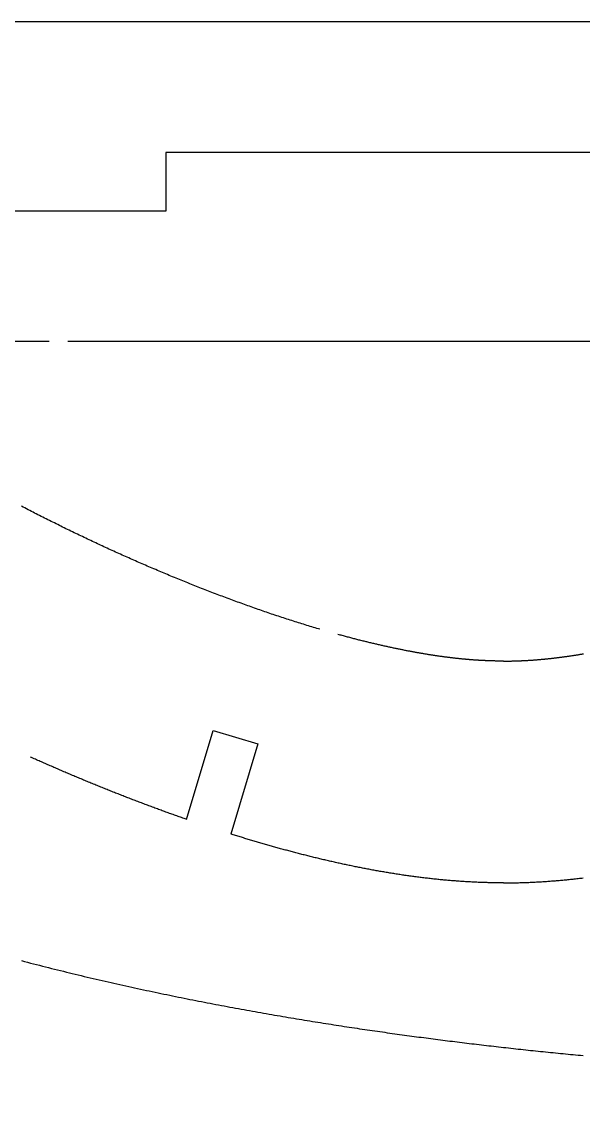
# Model space of a CAD drawing. Extents: x -234 to 666, y 203 to 303.
# Drawn here: x -57.3 to -27.3, y 244.8 to 303.5 of the extents above; entities that cross this region are included whole.
import ezdxf

# ---------------------------------------------------------------- set-up
doc = ezdxf.new("R2010")
doc.units = 0
doc.layers.get('0').update_dxf_attribs({"linetype": 'CONTINUOUS'})
doc.layers.add('90X10', color=1, linetype='CONTINUOUS')

msp = doc.modelspace()

# ---------------------------------------------------------------- linework, layer by layer
for p, q in [((-49.60502, 296.50317), (-49.60502, 293.35887)), ((-24.24548, 296.50317), (-49.60502, 296.50317)), ((-49.60502, 293.35887), (-68.1519, 293.35887)), ((-64.85099, 286.38317), (-55.85099, 286.38317)), ((-54.85099, 286.38317), (1.00049, 286.38317)), ((-48.50368, 260.77654), (-47.08136, 265.5312)), ((-47.08136, 265.5312), (-44.68361, 264.81603)), ((-44.68361, 264.81603), (-46.12766, 259.98872))]:
    msp.add_line(p, q)
for points in [[(-41.3569, 270.954, 0), (-41.4448, 270.98, 0), (-41.5329, 271.006, 0), (-41.621, 271.033, 0), (-41.7093, 271.059, 0), (-41.7977, 271.086, 0), (-41.8862, 271.113, 0), (-41.9748, 271.14, 0), (-42.0635, 271.167, 0), (-42.1523, 271.194, 0), (-42.2412, 271.222, 0), (-42.3302, 271.249, 0), (-42.4193, 271.277, 0), (-42.5086, 271.305, 0), (-42.5979, 271.333, 0), (-42.6873, 271.362, 0), (-42.7767, 271.39, 0), (-42.8663, 271.419, 0), (-42.956, 271.448, 0), (-43.0457, 271.477, 0), (-43.1356, 271.506, 0), (-43.2255, 271.535, 0), (-43.3155, 271.565, 0), (-43.4055, 271.594, 0), (-43.4957, 271.624, 0), (-43.5859, 271.654, 0), (-43.6762, 271.684, 0), (-43.7666, 271.714, 0), (-43.857, 271.745, 0), (-43.9475, 271.775, 0), (-44.0381, 271.806, 0), (-44.1287, 271.837, 0), (-44.2194, 271.868, 0), (-44.3101, 271.899, 0), (-44.4009, 271.93, 0), (-44.4918, 271.962, 0), (-44.5827, 271.993, 0), (-44.6737, 272.025, 0), (-44.7647, 272.057, 0), (-44.8557, 272.089, 0), (-44.9468, 272.121, 0), (-45.038, 272.153, 0), (-45.1292, 272.186, 0), (-45.2204, 272.218, 0), (-45.3117, 272.251, 0), (-45.403, 272.284, 0), (-45.4943, 272.317, 0), (-45.5857, 272.35, 0), (-45.6771, 272.383, 0), (-45.7685, 272.416, 0), (-45.8599, 272.45, 0), (-45.9514, 272.483, 0), (-46.0429, 272.517, 0), (-46.1344, 272.551, 0), (-46.226, 272.585, 0), (-46.3175, 272.619, 0), (-46.4091, 272.653, 0), (-46.5007, 272.688, 0), (-46.5923, 272.722, 0), (-46.6839, 272.757, 0), (-46.7755, 272.791, 0), (-46.8671, 272.826, 0), (-46.9588, 272.861, 0), (-47.0504, 272.896, 0), (-47.142, 272.931, 0), (-47.2337, 272.967, 0), (-47.3253, 273.002, 0), (-47.4169, 273.038, 0), (-47.5085, 273.073, 0), (-47.6001, 273.109, 0), (-47.6917, 273.145, 0), (-47.7833, 273.181, 0), (-47.8748, 273.217, 0), (-47.9664, 273.253, 0), (-48.0579, 273.289, 0), (-48.1494, 273.326, 0), (-48.2409, 273.362, 0), (-48.3323, 273.399, 0), (-48.4238, 273.436, 0), (-48.5152, 273.472, 0), (-48.6065, 273.509, 0), (-48.6979, 273.546, 0), (-48.7892, 273.583, 0), (-48.8804, 273.62, 0), (-48.9717, 273.658, 0), (-49.0629, 273.695, 0), (-49.154, 273.733, 0), (-49.2451, 273.77, 0), (-49.3362, 273.808, 0), (-49.4272, 273.846, 0), (-49.5182, 273.883, 0), (-49.6091, 273.921, 0), (-49.6999, 273.959, 0), (-49.7907, 273.997, 0), (-49.8815, 274.036, 0), (-49.9722, 274.074, 0), (-50.0628, 274.112, 0), (-50.1534, 274.151, 0), (-50.2439, 274.189, 0), (-50.3343, 274.228, 0), (-50.4247, 274.266, 0), (-50.515, 274.305, 0), (-50.6052, 274.344, 0), (-50.6954, 274.383, 0), (-50.7854, 274.422, 0), (-50.8754, 274.461, 0), (-50.9654, 274.5, 0), (-51.0552, 274.539, 0), (-51.145, 274.578, 0), (-51.2346, 274.618, 0), (-51.3242, 274.657, 0), (-51.4137, 274.696, 0), (-51.5031, 274.736, 0), (-51.5924, 274.776, 0), (-51.6816, 274.815, 0), (-51.7708, 274.855, 0), (-51.8598, 274.895, 0), (-51.9487, 274.935, 0), (-52.0375, 274.975, 0), (-52.1262, 275.015, 0), (-52.2149, 275.055, 0), (-52.3034, 275.095, 0), (-52.3918, 275.135, 0), (-52.48, 275.175, 0), (-52.5683, 275.215, 0), (-52.6567, 275.256, 0), (-52.745, 275.296, 0), (-52.8334, 275.337, 0), (-52.9218, 275.378, 0), (-53.0102, 275.419, 0), (-53.0986, 275.46, 0), (-53.187, 275.501, 0), (-53.2754, 275.542, 0), (-53.3639, 275.583, 0), (-53.4524, 275.625, 0), (-53.5408, 275.666, 0), (-53.6293, 275.708, 0), (-53.7178, 275.749, 0), (-53.8063, 275.791, 0), (-53.8948, 275.833, 0), (-53.9833, 275.875, 0), (-54.0718, 275.918, 0), (-54.1603, 275.96, 0), (-54.2488, 276.002, 0), (-54.3373, 276.045, 0), (-54.4258, 276.087, 0), (-54.5143, 276.13, 0), (-54.6028, 276.173, 0), (-54.6912, 276.216, 0), (-54.7797, 276.259, 0), (-54.8681, 276.302, 0), (-54.9566, 276.345, 0), (-55.045, 276.388, 0), (-55.1334, 276.431, 0), (-55.2218, 276.475, 0), (-55.3101, 276.518, 0), (-55.3985, 276.562, 0), (-55.4868, 276.606, 0), (-55.5751, 276.65, 0), (-55.6633, 276.694, 0), (-55.7516, 276.738, 0), (-55.8398, 276.782, 0), (-55.928, 276.826, 0), (-56.0162, 276.87, 0), (-56.1043, 276.915, 0), (-56.1924, 276.959, 0), (-56.2804, 277.004, 0), (-56.3685, 277.048, 0), (-56.4564, 277.093, 0), (-56.5444, 277.138, 0), (-56.6323, 277.183, 0), (-56.7201, 277.228, 0), (-56.808, 277.273, 0), (-56.8957, 277.318, 0), (-56.9835, 277.363, 0), (-57.0711, 277.409, 0), (-57.1588, 277.454, 0), (-57.2464, 277.5, 0), (-57.3339, 277.545, 0)], [(-31.5359, 269.253, 0), (-31.5606, 269.253, 0), (-31.5855, 269.253, 0), (-31.6104, 269.253, 0), (-31.6355, 269.253, 0), (-31.6606, 269.253, 0), (-31.6859, 269.253, 0), (-31.7113, 269.253, 0), (-31.7367, 269.254, 0), (-31.7623, 269.254, 0), (-31.788, 269.254, 0), (-31.8138, 269.254, 0), (-31.8397, 269.255, 0), (-31.8657, 269.255, 0), (-31.8918, 269.256, 0), (-31.9181, 269.256, 0), (-31.9444, 269.257, 0), (-31.9709, 269.257, 0), (-31.9974, 269.258, 0), (-32.0241, 269.258, 0), (-32.0509, 269.259, 0), (-32.0778, 269.26, 0), (-32.1048, 269.26, 0), (-32.1319, 269.261, 0), (-32.1591, 269.262, 0), (-32.1865, 269.263, 0), (-32.214, 269.264, 0), (-32.2415, 269.264, 0), (-32.2692, 269.265, 0), (-32.297, 269.266, 0), (-32.325, 269.267, 0), (-32.353, 269.268, 0), (-32.3812, 269.269, 0), (-32.4094, 269.271, 0), (-32.4378, 269.272, 0), (-32.4663, 269.273, 0), (-32.495, 269.274, 0), (-32.5237, 269.276, 0), (-32.5526, 269.277, 0), (-32.5815, 269.278, 0), (-32.6106, 269.28, 0), (-32.6399, 269.281, 0), (-32.6692, 269.283, 0), (-32.6987, 269.284, 0), (-32.7283, 269.286, 0), (-32.758, 269.288, 0), (-32.7878, 269.289, 0), (-32.8178, 269.291, 0), (-32.8479, 269.293, 0), (-32.8781, 269.295, 0), (-32.9084, 269.297, 0), (-32.9388, 269.299, 0), (-32.9694, 269.301, 0), (-33.0001, 269.303, 0), (-33.0309, 269.305, 0), (-33.0619, 269.307, 0), (-33.093, 269.309, 0), (-33.1242, 269.311, 0), (-33.1555, 269.314, 0), (-33.187, 269.316, 0), (-33.2186, 269.318, 0), (-33.2503, 269.321, 0), (-33.2822, 269.323, 0), (-33.3141, 269.326, 0), (-33.3463, 269.328, 0), (-33.3785, 269.331, 0), (-33.4109, 269.334, 0), (-33.4434, 269.337, 0), (-33.476, 269.339, 0), (-33.5088, 269.342, 0), (-33.5417, 269.345, 0), (-33.5747, 269.348, 0), (-33.6079, 269.351, 0), (-33.6412, 269.354, 0), (-33.6746, 269.358, 0), (-33.7082, 269.361, 0), (-33.7419, 269.364, 0), (-33.7758, 269.367, 0), (-33.8097, 269.371, 0), (-33.8438, 269.374, 0), (-33.8781, 269.378, 0), (-33.9125, 269.381, 0), (-33.947, 269.385, 0), (-33.9817, 269.389, 0), (-34.0165, 269.392, 0), (-34.0514, 269.396, 0), (-34.0865, 269.4, 0), (-34.1217, 269.404, 0), (-34.1571, 269.408, 0), (-34.1926, 269.412, 0), (-34.2283, 269.416, 0), (-34.264, 269.42, 0), (-34.3, 269.424, 0), (-34.336, 269.429, 0), (-34.3723, 269.433, 0), (-34.4086, 269.438, 0), (-34.4451, 269.442, 0), (-34.4818, 269.447, 0), (-34.5186, 269.451, 0), (-34.5555, 269.456, 0), (-34.5926, 269.461, 0), (-34.6298, 269.466, 0), (-34.6672, 269.471, 0), (-34.7047, 269.476, 0), (-34.7424, 269.481, 0), (-34.7802, 269.486, 0), (-34.8181, 269.491, 0), (-34.8563, 269.496, 0), (-34.8945, 269.501, 0), (-34.9329, 269.507, 0), (-34.9715, 269.512, 0), (-35.0102, 269.518, 0), (-35.0491, 269.523, 0), (-35.0881, 269.529, 0), (-35.1272, 269.535, 0), (-35.1666, 269.541, 0), (-35.206, 269.547, 0), (-35.2456, 269.553, 0), (-35.2854, 269.559, 0), (-35.3253, 269.565, 0), (-35.3654, 269.571, 0), (-35.4057, 269.577, 0), (-35.446, 269.583, 0), (-35.4866, 269.59, 0), (-35.5273, 269.596, 0), (-35.5681, 269.603, 0), (-35.6092, 269.61, 0), (-35.6503, 269.616, 0), (-35.6917, 269.623, 0), (-35.7331, 269.63, 0), (-35.7748, 269.637, 0), (-35.8166, 269.644, 0), (-35.8585, 269.651, 0), (-35.9007, 269.658, 0), (-35.9429, 269.666, 0), (-35.9854, 269.673, 0), (-36.028, 269.68, 0), (-36.0708, 269.688, 0), (-36.1137, 269.695, 0), (-36.1568, 269.703, 0), (-36.2, 269.711, 0), (-36.2434, 269.719, 0), (-36.287, 269.727, 0), (-36.3307, 269.735, 0), (-36.3746, 269.743, 0), (-36.4187, 269.751, 0), (-36.4629, 269.759, 0), (-36.5073, 269.768, 0), (-36.5519, 269.776, 0), (-36.5966, 269.784, 0), (-36.6415, 269.793, 0), (-36.6866, 269.802, 0), (-36.7318, 269.811, 0), (-36.7772, 269.819, 0), (-36.8228, 269.828, 0), (-36.8685, 269.837, 0), (-36.9144, 269.847, 0), (-36.9605, 269.856, 0), (-37.0068, 269.865, 0), (-37.0532, 269.874, 0), (-37.0998, 269.884, 0), (-37.1465, 269.894, 0), (-37.1934, 269.903, 0), (-37.2405, 269.913, 0), (-37.2878, 269.923, 0), (-37.3353, 269.933, 0), (-37.3829, 269.943, 0), (-37.4307, 269.953, 0), (-37.4787, 269.963, 0), (-37.5268, 269.973, 0), (-37.5751, 269.984, 0), (-37.6236, 269.994, 0), (-37.6723, 270.005, 0), (-37.7211, 270.016, 0), (-37.7702, 270.026, 0), (-37.8194, 270.037, 0), (-37.8687, 270.048, 0), (-37.9183, 270.059, 0), (-37.968, 270.071, 0), (-38.018, 270.082, 0), (-38.068, 270.093, 0), (-38.1183, 270.105, 0), (-38.1688, 270.116, 0), (-38.2194, 270.128, 0), (-38.2702, 270.14, 0), (-38.3212, 270.151, 0), (-38.3724, 270.163, 0), (-38.4238, 270.175, 0), (-38.4753, 270.188, 0), (-38.527, 270.2, 0), (-38.579, 270.212, 0), (-38.6311, 270.225, 0), (-38.6833, 270.237, 0), (-38.7358, 270.25, 0), (-38.7885, 270.263, 0), (-38.8413, 270.276, 0), (-38.8943, 270.289, 0), (-38.9475, 270.302, 0), (-39.0009, 270.315, 0), (-39.0545, 270.328, 0), (-39.1082, 270.342, 0), (-39.1622, 270.355, 0), (-39.2163, 270.369, 0), (-39.2706, 270.382, 0), (-39.3251, 270.396, 0), (-39.3798, 270.41, 0), (-39.4346, 270.424, 0), (-39.4896, 270.438, 0), (-39.5448, 270.453, 0), (-39.6002, 270.467, 0), (-39.6558, 270.482, 0), (-39.7116, 270.496, 0), (-39.7675, 270.511, 0), (-39.8237, 270.526, 0), (-39.88, 270.541, 0), (-39.9365, 270.556, 0), (-39.9932, 270.571, 0), (-40.0501, 270.586, 0), (-40.1071, 270.601, 0), (-40.1644, 270.617, 0), (-40.2218, 270.633, 0), (-40.2794, 270.648, 0), (-40.3372, 270.664, 0), (-40.3952, 270.68, 0)], [(-31.5359, 269.253, 0), (-31.5112, 269.253, 0), (-31.4863, 269.253, 0), (-31.4614, 269.253, 0), (-31.4363, 269.253, 0), (-31.4112, 269.253, 0), (-31.3859, 269.253, 0), (-31.3605, 269.253, 0), (-31.3351, 269.254, 0), (-31.3095, 269.254, 0), (-31.2838, 269.254, 0), (-31.258, 269.254, 0), (-31.2321, 269.255, 0), (-31.2061, 269.255, 0), (-31.18, 269.256, 0), (-31.1537, 269.256, 0), (-31.1274, 269.257, 0), (-31.1009, 269.257, 0), (-31.0744, 269.258, 0), (-31.0477, 269.258, 0), (-31.0209, 269.259, 0), (-30.994, 269.26, 0), (-30.967, 269.26, 0), (-30.9399, 269.261, 0), (-30.9127, 269.262, 0), (-30.8853, 269.263, 0), (-30.8579, 269.264, 0), (-30.8303, 269.264, 0), (-30.8026, 269.265, 0), (-30.7748, 269.266, 0), (-30.7469, 269.267, 0), (-30.7188, 269.268, 0), (-30.6907, 269.269, 0), (-30.6624, 269.271, 0), (-30.634, 269.272, 0), (-30.6055, 269.273, 0), (-30.5769, 269.274, 0), (-30.5481, 269.276, 0), (-30.5193, 269.277, 0), (-30.4903, 269.278, 0), (-30.4612, 269.28, 0), (-30.4319, 269.281, 0), (-30.4026, 269.283, 0), (-30.3731, 269.284, 0), (-30.3435, 269.286, 0), (-30.3138, 269.288, 0), (-30.284, 269.289, 0), (-30.254, 269.291, 0), (-30.224, 269.293, 0), (-30.1938, 269.295, 0), (-30.1634, 269.297, 0), (-30.133, 269.299, 0), (-30.1024, 269.301, 0), (-30.0717, 269.303, 0), (-30.0409, 269.305, 0), (-30.0099, 269.307, 0), (-29.9788, 269.309, 0), (-29.9476, 269.311, 0), (-29.9163, 269.314, 0), (-29.8848, 269.316, 0), (-29.8532, 269.318, 0), (-29.8215, 269.321, 0), (-29.7897, 269.323, 0), (-29.7577, 269.326, 0), (-29.7256, 269.328, 0), (-29.6933, 269.331, 0), (-29.6609, 269.334, 0), (-29.6284, 269.337, 0), (-29.5958, 269.339, 0), (-29.563, 269.342, 0), (-29.5301, 269.345, 0), (-29.4971, 269.348, 0), (-29.4639, 269.351, 0), (-29.4306, 269.354, 0), (-29.3972, 269.358, 0), (-29.3636, 269.361, 0), (-29.3299, 269.364, 0), (-29.2961, 269.367, 0), (-29.2621, 269.371, 0), (-29.228, 269.374, 0), (-29.1937, 269.378, 0), (-29.1593, 269.381, 0), (-29.1248, 269.385, 0), (-29.0901, 269.389, 0), (-29.0553, 269.392, 0), (-29.0204, 269.396, 0), (-28.9853, 269.4, 0), (-28.9501, 269.404, 0), (-28.9147, 269.408, 0), (-28.8792, 269.412, 0), (-28.8436, 269.416, 0), (-28.8078, 269.42, 0), (-28.7718, 269.424, 0), (-28.7358, 269.429, 0), (-28.6996, 269.433, 0), (-28.6632, 269.438, 0), (-28.6267, 269.442, 0), (-28.59, 269.447, 0), (-28.5533, 269.451, 0), (-28.5163, 269.456, 0), (-28.4792, 269.461, 0), (-28.442, 269.466, 0), (-28.4046, 269.471, 0), (-28.3671, 269.476, 0), (-28.3294, 269.481, 0), (-28.2916, 269.486, 0), (-28.2537, 269.491, 0), (-28.2156, 269.496, 0), (-28.1773, 269.501, 0), (-28.1389, 269.507, 0), (-28.1003, 269.512, 0), (-28.0616, 269.518, 0), (-28.0228, 269.523, 0), (-27.9837, 269.529, 0), (-27.9446, 269.535, 0), (-27.9053, 269.541, 0), (-27.8658, 269.547, 0), (-27.8262, 269.553, 0), (-27.7864, 269.559, 0), (-27.7465, 269.565, 0), (-27.7064, 269.571, 0), (-27.6662, 269.577, 0), (-27.6258, 269.583, 0), (-27.5852, 269.59, 0), (-27.5445, 269.596, 0), (-27.5037, 269.603, 0), (-27.4627, 269.61, 0), (-27.4215, 269.616, 0), (-27.3802, 269.623, 0), (-27.3387, 269.63, 0), (-27.297, 269.637, 0), (-27.2552, 269.644, 0)], [(-48.5037, 260.777, 0), (-48.5684, 260.799, 0), (-48.6331, 260.822, 0), (-48.6979, 260.844, 0), (-48.7627, 260.867, 0), (-48.8275, 260.89, 0), (-48.8923, 260.913, 0), (-48.9572, 260.936, 0), (-49.0221, 260.959, 0), (-49.087, 260.982, 0), (-49.152, 261.005, 0), (-49.2169, 261.028, 0), (-49.2819, 261.051, 0), (-49.347, 261.074, 0), (-49.412, 261.098, 0), (-49.4771, 261.121, 0), (-49.5422, 261.145, 0), (-49.6073, 261.168, 0), (-49.6725, 261.192, 0), (-49.7377, 261.216, 0), (-49.8029, 261.239, 0), (-49.8681, 261.263, 0), (-49.9333, 261.287, 0), (-49.9986, 261.311, 0), (-50.0639, 261.335, 0), (-50.1292, 261.359, 0), (-50.1946, 261.383, 0), (-50.2599, 261.407, 0), (-50.3253, 261.432, 0), (-50.3907, 261.456, 0), (-50.4561, 261.48, 0), (-50.5216, 261.505, 0), (-50.587, 261.529, 0), (-50.6525, 261.554, 0), (-50.718, 261.578, 0), (-50.7836, 261.603, 0), (-50.8491, 261.628, 0), (-50.9147, 261.652, 0), (-50.9802, 261.677, 0), (-51.0458, 261.702, 0), (-51.1115, 261.727, 0), (-51.1771, 261.752, 0), (-51.2427, 261.777, 0), (-51.3084, 261.802, 0), (-51.3741, 261.828, 0), (-51.4398, 261.853, 0), (-51.5055, 261.878, 0), (-51.5713, 261.904, 0), (-51.637, 261.929, 0), (-51.7028, 261.955, 0), (-51.7686, 261.98, 0), (-51.8344, 262.006, 0), (-51.9002, 262.031, 0), (-51.966, 262.057, 0), (-52.0319, 262.083, 0), (-52.0977, 262.109, 0), (-52.1636, 262.135, 0), (-52.2295, 262.161, 0), (-52.2954, 262.187, 0), (-52.3613, 262.213, 0), (-52.4272, 262.239, 0), (-52.4931, 262.265, 0), (-52.5591, 262.291, 0), (-52.6251, 262.318, 0), (-52.691, 262.344, 0), (-52.757, 262.371, 0), (-52.823, 262.397, 0), (-52.889, 262.424, 0), (-52.955, 262.45, 0), (-53.0211, 262.477, 0), (-53.0871, 262.504, 0), (-53.1531, 262.53, 0), (-53.2192, 262.557, 0), (-53.2853, 262.584, 0), (-53.3513, 262.611, 0), (-53.4174, 262.638, 0), (-53.4835, 262.665, 0), (-53.5496, 262.692, 0), (-53.6157, 262.719, 0), (-53.6818, 262.746, 0), (-53.7479, 262.774, 0), (-53.8141, 262.801, 0), (-53.8802, 262.828, 0), (-53.9463, 262.856, 0), (-54.0125, 262.883, 0), (-54.0786, 262.911, 0), (-54.1448, 262.938, 0), (-54.2109, 262.966, 0), (-54.2771, 262.994, 0), (-54.3433, 263.022, 0), (-54.4095, 263.049, 0), (-54.4756, 263.077, 0), (-54.5418, 263.105, 0), (-54.608, 263.133, 0), (-54.6742, 263.161, 0), (-54.7404, 263.189, 0), (-54.8066, 263.217, 0), (-54.8728, 263.246, 0), (-54.939, 263.274, 0), (-55.0052, 263.302, 0), (-55.0714, 263.33, 0), (-55.1376, 263.359, 0), (-55.2038, 263.387, 0), (-55.27, 263.416, 0), (-55.3362, 263.444, 0), (-55.4025, 263.473, 0), (-55.4687, 263.502, 0), (-55.5349, 263.53, 0), (-55.6011, 263.559, 0), (-55.6673, 263.588, 0), (-55.7335, 263.617, 0), (-55.7997, 263.646, 0), (-55.8659, 263.674, 0), (-55.9321, 263.704, 0), (-55.9983, 263.733, 0), (-56.0645, 263.762, 0), (-56.1307, 263.791, 0), (-56.1969, 263.82, 0), (-56.2631, 263.849, 0), (-56.3293, 263.879, 0), (-56.3955, 263.908, 0), (-56.4616, 263.937, 0), (-56.5278, 263.967, 0), (-56.594, 263.996, 0), (-56.6601, 264.026, 0), (-56.7263, 264.055, 0), (-56.7924, 264.085, 0), (-56.8586, 264.115, 0)], [(-31.5359, 257.373, 0), (-31.6036, 257.373, 0), (-31.6713, 257.373, 0), (-31.739, 257.373, 0), (-31.8068, 257.374, 0), (-31.8745, 257.374, 0), (-31.9422, 257.375, 0), (-32.01, 257.376, 0), (-32.0777, 257.377, 0), (-32.1455, 257.379, 0), (-32.2132, 257.38, 0), (-32.281, 257.381, 0), (-32.3488, 257.383, 0), (-32.4165, 257.385, 0), (-32.4843, 257.387, 0), (-32.5521, 257.389, 0), (-32.6199, 257.391, 0), (-32.6876, 257.393, 0), (-32.7554, 257.396, 0), (-32.8232, 257.399, 0), (-32.891, 257.401, 0), (-32.9588, 257.404, 0), (-33.0265, 257.407, 0), (-33.0943, 257.41, 0), (-33.1621, 257.414, 0), (-33.2299, 257.417, 0), (-33.2976, 257.421, 0), (-33.3654, 257.424, 0), (-33.4332, 257.428, 0), (-33.501, 257.432, 0), (-33.5687, 257.436, 0), (-33.6365, 257.441, 0), (-33.7042, 257.445, 0), (-33.772, 257.449, 0), (-33.8397, 257.454, 0), (-33.9075, 257.459, 0), (-33.9752, 257.464, 0), (-34.0429, 257.469, 0), (-34.1107, 257.474, 0), (-34.1784, 257.479, 0), (-34.2461, 257.484, 0), (-34.3138, 257.49, 0), (-34.3815, 257.496, 0), (-34.4492, 257.501, 0), (-34.5168, 257.507, 0), (-34.5845, 257.513, 0), (-34.6521, 257.519, 0), (-34.7198, 257.525, 0), (-34.7874, 257.532, 0), (-34.855, 257.538, 0), (-34.9227, 257.545, 0), (-34.9903, 257.552, 0), (-35.0578, 257.558, 0), (-35.1254, 257.565, 0), (-35.193, 257.572, 0), (-35.2605, 257.58, 0), (-35.328, 257.587, 0), (-35.3956, 257.594, 0), (-35.4631, 257.602, 0), (-35.5306, 257.609, 0), (-35.598, 257.617, 0), (-35.6655, 257.625, 0), (-35.7329, 257.633, 0), (-35.8003, 257.641, 0), (-35.8678, 257.649, 0), (-35.9351, 257.658, 0), (-36.0025, 257.666, 0), (-36.0699, 257.675, 0), (-36.1372, 257.683, 0), (-36.2045, 257.692, 0), (-36.2718, 257.701, 0), (-36.3391, 257.71, 0), (-36.4063, 257.719, 0), (-36.4736, 257.728, 0), (-36.5408, 257.737, 0), (-36.608, 257.747, 0), (-36.6751, 257.756, 0), (-36.7423, 257.766, 0), (-36.8094, 257.776, 0), (-36.8765, 257.785, 0), (-36.9436, 257.795, 0), (-37.0106, 257.805, 0), (-37.0777, 257.815, 0), (-37.1447, 257.826, 0), (-37.2116, 257.836, 0), (-37.2786, 257.846, 0), (-37.3455, 257.857, 0), (-37.4124, 257.867, 0), (-37.4793, 257.878, 0), (-37.5461, 257.889, 0), (-37.6129, 257.9, 0), (-37.6797, 257.911, 0), (-37.7465, 257.922, 0), (-37.8132, 257.933, 0), (-37.8799, 257.944, 0), (-37.9466, 257.956, 0), (-38.0132, 257.967, 0), (-38.0799, 257.979, 0), (-38.1464, 257.99, 0), (-38.213, 258.002, 0), (-38.2795, 258.014, 0), (-38.346, 258.026, 0), (-38.4124, 258.038, 0), (-38.4789, 258.05, 0), (-38.5453, 258.062, 0), (-38.6116, 258.074, 0), (-38.6779, 258.087, 0), (-38.7442, 258.099, 0), (-38.8105, 258.112, 0), (-38.8767, 258.124, 0), (-38.9429, 258.137, 0), (-39.009, 258.15, 0), (-39.0751, 258.163, 0), (-39.1412, 258.176, 0), (-39.2072, 258.189, 0), (-39.2732, 258.202, 0), (-39.3392, 258.215, 0), (-39.4051, 258.228, 0), (-39.471, 258.241, 0), (-39.5368, 258.255, 0), (-39.6026, 258.268, 0), (-39.6684, 258.282, 0), (-39.7341, 258.296, 0), (-39.7998, 258.309, 0), (-39.8654, 258.323, 0), (-39.931, 258.337, 0), (-39.9965, 258.351, 0), (-40.062, 258.365, 0), (-40.1275, 258.379, 0), (-40.1929, 258.393, 0), (-40.2583, 258.408, 0), (-40.3237, 258.422, 0), (-40.3889, 258.437, 0), (-40.4542, 258.451, 0), (-40.5194, 258.466, 0), (-40.5845, 258.48, 0), (-40.6497, 258.495, 0), (-40.7147, 258.51, 0), (-40.7797, 258.524, 0), (-40.8447, 258.539, 0), (-40.9096, 258.554, 0), (-40.9745, 258.569, 0), (-41.0393, 258.585, 0), (-41.1041, 258.6, 0), (-41.1688, 258.615, 0), (-41.2335, 258.63, 0), (-41.2981, 258.646, 0), (-41.3627, 258.661, 0), (-41.4272, 258.677, 0), (-41.4917, 258.692, 0), (-41.5561, 258.708, 0), (-41.6205, 258.723, 0), (-41.6848, 258.739, 0), (-41.749, 258.755, 0), (-41.8133, 258.771, 0), (-41.8774, 258.787, 0), (-41.9415, 258.803, 0), (-42.0056, 258.819, 0), (-42.0695, 258.835, 0), (-42.1335, 258.851, 0), (-42.1974, 258.867, 0), (-42.2612, 258.883, 0), (-42.3249, 258.9, 0), (-42.3887, 258.916, 0), (-42.4523, 258.933, 0), (-42.5159, 258.949, 0), (-42.5794, 258.966, 0), (-42.6429, 258.982, 0), (-42.7063, 258.999, 0), (-42.7697, 259.015, 0), (-42.833, 259.032, 0), (-42.8962, 259.049, 0), (-42.9594, 259.066, 0), (-43.0225, 259.083, 0), (-43.0856, 259.1, 0), (-43.1486, 259.117, 0), (-43.2115, 259.134, 0), (-43.2744, 259.151, 0), (-43.3372, 259.168, 0), (-43.3999, 259.185, 0), (-43.4626, 259.202, 0), (-43.5252, 259.219, 0), (-43.5877, 259.237, 0), (-43.6502, 259.254, 0), (-43.7126, 259.271, 0), (-43.775, 259.289, 0), (-43.8373, 259.306, 0), (-43.8995, 259.324, 0), (-43.9617, 259.341, 0), (-44.0237, 259.359, 0), (-44.0858, 259.377, 0), (-44.1477, 259.394, 0), (-44.2096, 259.412, 0), (-44.2714, 259.43, 0), (-44.3331, 259.447, 0), (-44.3948, 259.465, 0), (-44.4564, 259.483, 0), (-44.5179, 259.501, 0), (-44.5794, 259.519, 0), (-44.6408, 259.537, 0), (-44.7023, 259.555, 0), (-44.7638, 259.573, 0), (-44.8253, 259.591, 0), (-44.8869, 259.609, 0), (-44.9486, 259.628, 0), (-45.0103, 259.646, 0), (-45.072, 259.664, 0), (-45.1338, 259.683, 0), (-45.1956, 259.702, 0), (-45.2574, 259.72, 0), (-45.3193, 259.739, 0), (-45.3813, 259.758, 0), (-45.4432, 259.777, 0), (-45.5053, 259.796, 0), (-45.5673, 259.815, 0), (-45.6294, 259.834, 0), (-45.6916, 259.853, 0), (-45.7538, 259.872, 0), (-45.816, 259.891, 0), (-45.8782, 259.911, 0), (-45.9405, 259.93, 0), (-46.0029, 259.95, 0), (-46.0652, 259.969, 0), (-46.1277, 259.989, 0)], [(-31.5359, 257.373, 0), (-31.4682, 257.373, 0), (-31.4005, 257.373, 0), (-31.3328, 257.373, 0), (-31.2651, 257.374, 0), (-31.1973, 257.374, 0), (-31.1296, 257.375, 0), (-31.0618, 257.376, 0), (-30.9941, 257.377, 0), (-30.9263, 257.379, 0), (-30.8586, 257.38, 0), (-30.7908, 257.381, 0), (-30.7231, 257.383, 0), (-30.6553, 257.385, 0), (-30.5875, 257.387, 0), (-30.5197, 257.389, 0), (-30.452, 257.391, 0), (-30.3842, 257.393, 0), (-30.3164, 257.396, 0), (-30.2486, 257.399, 0), (-30.1808, 257.401, 0), (-30.1131, 257.404, 0), (-30.0453, 257.407, 0), (-29.9775, 257.41, 0), (-29.9097, 257.414, 0), (-29.8419, 257.417, 0), (-29.7742, 257.421, 0), (-29.7064, 257.424, 0), (-29.6386, 257.428, 0), (-29.5709, 257.432, 0), (-29.5031, 257.436, 0), (-29.4353, 257.441, 0), (-29.3676, 257.445, 0), (-29.2998, 257.449, 0), (-29.2321, 257.454, 0), (-29.1643, 257.459, 0), (-29.0966, 257.464, 0), (-29.0289, 257.469, 0), (-28.9612, 257.474, 0), (-28.8934, 257.479, 0), (-28.8257, 257.484, 0), (-28.758, 257.49, 0), (-28.6903, 257.496, 0), (-28.6227, 257.501, 0), (-28.555, 257.507, 0), (-28.4873, 257.513, 0), (-28.4197, 257.519, 0), (-28.352, 257.525, 0), (-28.2844, 257.532, 0), (-28.2168, 257.538, 0), (-28.1492, 257.545, 0), (-28.0816, 257.552, 0), (-28.014, 257.558, 0), (-27.9464, 257.565, 0), (-27.8788, 257.572, 0), (-27.8113, 257.58, 0), (-27.7438, 257.587, 0), (-27.6762, 257.594, 0), (-27.6087, 257.602, 0), (-27.5413, 257.609, 0), (-27.4738, 257.617, 0), (-27.4063, 257.625, 0), (-27.3389, 257.633, 0), (-27.2715, 257.641, 0)], [(-57.3443, 253.207, 0), (-57.1833, 253.164, 0), (-57.0224, 253.123, 0), (-56.8615, 253.081, 0), (-56.7007, 253.039, 0), (-56.5399, 252.998, 0), (-56.3791, 252.957, 0), (-56.2185, 252.916, 0), (-56.0579, 252.875, 0), (-55.8973, 252.835, 0), (-55.7368, 252.795, 0), (-55.5764, 252.755, 0), (-55.4161, 252.715, 0), (-55.2558, 252.675, 0), (-55.0956, 252.636, 0), (-54.9355, 252.597, 0), (-54.7754, 252.558, 0), (-54.6155, 252.519, 0), (-54.4556, 252.481, 0), (-54.2958, 252.442, 0), (-54.1361, 252.404, 0), (-53.9765, 252.366, 0), (-53.817, 252.329, 0), (-53.6576, 252.291, 0), (-53.4983, 252.254, 0), (-53.3391, 252.217, 0), (-53.1801, 252.18, 0), (-53.0211, 252.143, 0), (-52.8622, 252.107, 0), (-52.7035, 252.071, 0), (-52.5449, 252.034, 0), (-52.3864, 251.999, 0), (-52.228, 251.963, 0), (-52.0697, 251.928, 0), (-51.9116, 251.892, 0), (-51.7536, 251.857, 0), (-51.5958, 251.822, 0), (-51.4381, 251.788, 0), (-51.2805, 251.753, 0), (-51.1231, 251.719, 0), (-50.9658, 251.685, 0), (-50.8086, 251.651, 0), (-50.6517, 251.617, 0), (-50.4948, 251.584, 0), (-50.3382, 251.551, 0), (-50.1817, 251.518, 0), (-50.0253, 251.485, 0), (-49.8691, 251.452, 0), (-49.7131, 251.419, 0), (-49.5573, 251.387, 0), (-49.4016, 251.355, 0), (-49.2461, 251.323, 0), (-49.0908, 251.291, 0), (-48.9357, 251.26, 0), (-48.7807, 251.228, 0), (-48.626, 251.197, 0), (-48.4714, 251.166, 0), (-48.317, 251.135, 0), (-48.1629, 251.105, 0), (-48.0089, 251.074, 0), (-47.8551, 251.044, 0), (-47.7015, 251.014, 0), (-47.5481, 250.984, 0), (-47.395, 250.954, 0), (-47.242, 250.925, 0), (-47.0893, 250.896, 0), (-46.9368, 250.866, 0), (-46.7845, 250.837, 0), (-46.6324, 250.809, 0), (-46.4806, 250.78, 0), (-46.3289, 250.751, 0), (-46.1776, 250.723, 0), (-46.0264, 250.695, 0), (-45.8755, 250.667, 0), (-45.7248, 250.639, 0), (-45.5744, 250.612, 0), (-45.4242, 250.585, 0), (-45.2742, 250.557, 0), (-45.1245, 250.53, 0), (-44.9751, 250.503, 0), (-44.8259, 250.477, 0), (-44.677, 250.45, 0), (-44.5283, 250.424, 0), (-44.3799, 250.398, 0), (-44.2318, 250.372, 0), (-44.0839, 250.346, 0), (-43.9363, 250.32, 0), (-43.789, 250.295, 0), (-43.642, 250.269, 0), (-43.4952, 250.244, 0), (-43.3487, 250.219, 0), (-43.2025, 250.194, 0), (-43.0566, 250.17, 0), (-42.911, 250.145, 0), (-42.7657, 250.121, 0), (-42.6207, 250.097, 0), (-42.4759, 250.073, 0), (-42.3315, 250.049, 0), (-42.1874, 250.025, 0), (-42.0436, 250.002, 0), (-41.9001, 249.978, 0), (-41.7569, 249.955, 0), (-41.614, 249.932, 0), (-41.4715, 249.909, 0), (-41.3292, 249.886, 0), (-41.1873, 249.864, 0), (-41.0457, 249.841, 0), (-40.9045, 249.819, 0), (-40.7636, 249.797, 0), (-40.623, 249.775, 0), (-40.4827, 249.753, 0), (-40.3428, 249.732, 0), (-40.2033, 249.71, 0), (-40.0641, 249.689, 0), (-39.9252, 249.668, 0), (-39.7867, 249.647, 0), (-39.6485, 249.626, 0), (-39.5107, 249.605, 0), (-39.3733, 249.584, 0), (-39.2362, 249.564, 0), (-39.0994, 249.544, 0), (-38.9631, 249.524, 0), (-38.8271, 249.504, 0), (-38.6915, 249.484, 0), (-38.5563, 249.464, 0), (-38.4214, 249.444, 0), (-38.2869, 249.425, 0), (-38.1529, 249.406, 0), (-38.0191, 249.387, 0), (-37.8858, 249.368, 0), (-37.7529, 249.349, 0), (-37.6204, 249.33, 0), (-37.4883, 249.312, 0), (-37.3565, 249.293, 0), (-37.2252, 249.275, 0), (-37.0943, 249.257, 0), (-36.9638, 249.239, 0), (-36.8337, 249.221, 0), (-36.704, 249.203, 0), (-36.5747, 249.186, 0), (-36.4459, 249.168, 0), (-36.3174, 249.151, 0), (-36.1894, 249.134, 0), (-36.0619, 249.117, 0), (-35.9347, 249.1, 0), (-35.8073, 249.083, 0), (-35.6798, 249.066, 0), (-35.5522, 249.049, 0), (-35.4244, 249.033, 0), (-35.2965, 249.016, 0), (-35.1685, 249, 0), (-35.0404, 248.983, 0), (-34.9121, 248.967, 0), (-34.7837, 248.95, 0), (-34.6552, 248.934, 0), (-34.5266, 248.918, 0), (-34.3978, 248.902, 0), (-34.2689, 248.886, 0), (-34.1399, 248.869, 0), (-34.0108, 248.853, 0), (-33.8815, 248.838, 0), (-33.7521, 248.822, 0), (-33.6226, 248.806, 0), (-33.493, 248.79, 0), (-33.3632, 248.774, 0), (-33.2333, 248.759, 0), (-33.1033, 248.743, 0), (-32.9732, 248.728, 0), (-32.843, 248.712, 0), (-32.7126, 248.697, 0), (-32.5822, 248.682, 0), (-32.4516, 248.667, 0), (-32.3208, 248.651, 0), (-32.19, 248.636, 0), (-32.0591, 248.621, 0), (-31.928, 248.606, 0), (-31.7968, 248.591, 0), (-31.6655, 248.576, 0), (-31.5341, 248.562, 0), (-31.4026, 248.547, 0), (-31.2709, 248.532, 0), (-31.1391, 248.518, 0), (-31.0073, 248.503, 0), (-30.8753, 248.489, 0), (-30.7432, 248.474, 0), (-30.6109, 248.46, 0), (-30.4786, 248.446, 0), (-30.3462, 248.432, 0), (-30.2136, 248.417, 0), (-30.0809, 248.403, 0), (-29.9482, 248.389, 0), (-29.8153, 248.375, 0), (-29.6823, 248.362, 0), (-29.5491, 248.348, 0), (-29.4159, 248.334, 0), (-29.2826, 248.32, 0), (-29.1492, 248.307, 0), (-29.0156, 248.293, 0), (-28.8819, 248.28, 0), (-28.7482, 248.266, 0), (-28.6143, 248.253, 0), (-28.4803, 248.24, 0), (-28.3462, 248.226, 0), (-28.212, 248.213, 0), (-28.0777, 248.2, 0), (-27.9433, 248.187, 0), (-27.8088, 248.174, 0), (-27.6742, 248.161, 0), (-27.5395, 248.149, 0), (-27.4047, 248.136, 0), (-27.2698, 248.123, 0)]]:
    msp.add_polyline3d(points)
at = {"layer": '90X10', "color": 1, "linetype": 'CONTINUOUS'}
msp.add_lwpolyline([(-233.81347, 203.49024), (666.18653, 203.49024), (666.18653, 303.49024), (-233.81347, 303.49024)], close=True, dxfattribs=at)

doc.saveas('drawing.dxf')
